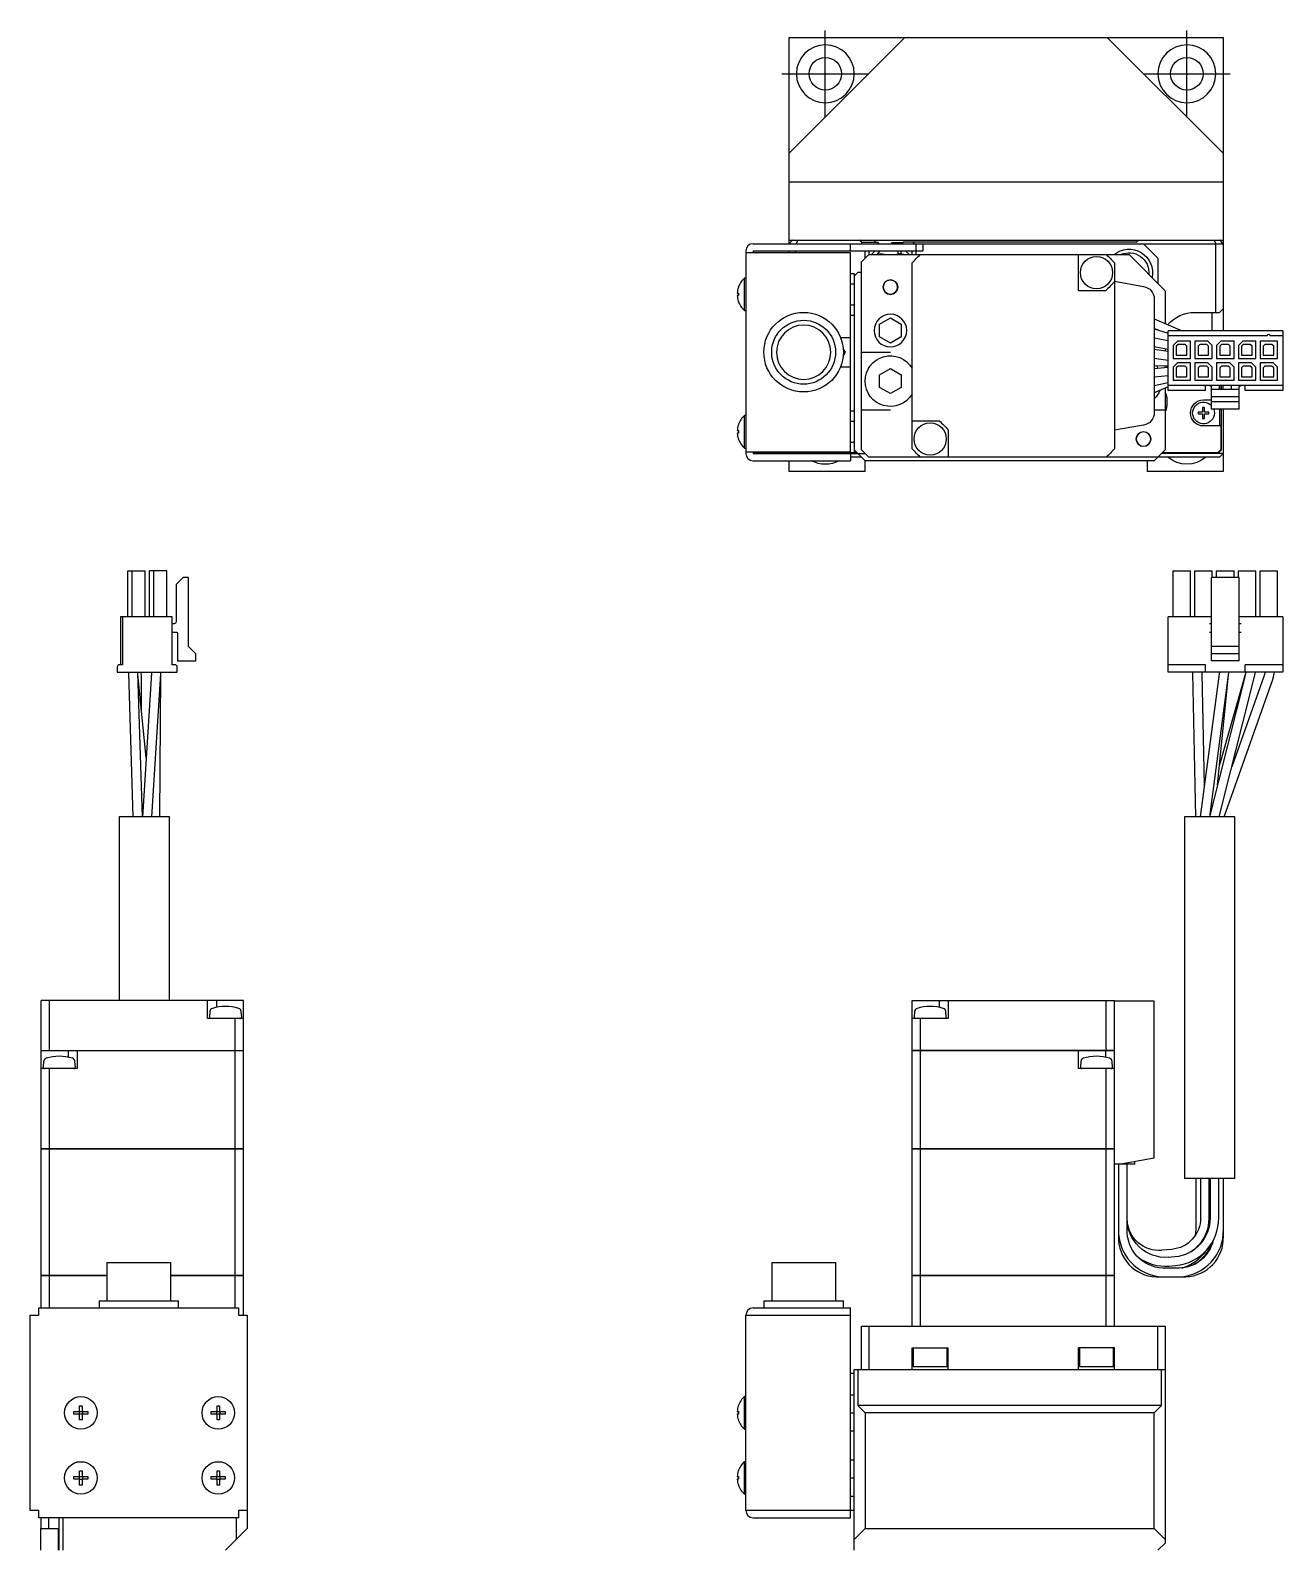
# Model space of a CAD drawing. Extents: x 0 to 469, y -8 to 440.
# Drawn here: x 28.5 to 201.7, y 230.5 to 440.1 of the extents above; entities that cross this region are included whole.
import ezdxf

# ---------------------------------------------------------------- set-up
doc = ezdxf.new("R2010")
doc.units = 0
doc.header["$LTSCALE"] = 0.5
doc.linetypes.add('CENTER', pattern=[50.8, 31.75, -6.35, 6.35, -6.35])
doc.layers.add('MSM_CENTER', color=1, linetype='CENTER')
doc.layers.add('MSM_CONTINUOUS', color=7, linetype='CONTINUOUS')

msp = doc.modelspace()

# ---------------------------------------------------------------- linework, layer by layer
at = {"layer": 'MSM_CENTER'}
for p, q in [((138.45, 428.14), (138.45, 440.14)), ((188.45, 428.14), (188.45, 440.14)), ((132.45, 434.14), (144.45, 434.14)), ((182.45, 434.14), (194.45, 434.14))]:
    msp.add_line(p, q, dxfattribs=at)
at = {"layer": 'MSM_CONTINUOUS'}
for p, q in [((133.45, 423.14), (149.45, 439.14)), ((133.45, 410.64), (133.45, 439.14)), ((133.45, 439.14), (193.45, 439.14)), ((177.45, 439.14), (193.45, 423.14)), ((193.45, 439.14), (193.45, 398.61)), ((193.45, 419.14), (133.45, 419.14)), ((133.45, 411.14), (193.45, 411.14)), ((134.45, 410.64), (134.66, 411.14)), ((143.45, 410.84), (143.15, 411.14)), ((145.15, 411.14), (145.45, 410.84)), ((181.45, 410.84), (181.75, 411.14)), ((192.24, 411.14), (192.45, 410.64)), ((127.45, 409.64), (127.45, 381.64)), ((127.45, 409.44), (141.95, 409.44)), ((128.45, 410.64), (193.45, 410.64)), ((128.45, 409.64), (151.95, 409.64)), ((128.45, 409.64), (128.45, 409.44)), ((133.45, 409.44), (133.45, 409.64)), ((134.45, 409.64), (134.25, 409.44)), ((141.95, 409.64), (141.95, 410.64)), ((141.95, 381.84), (141.95, 409.44)), ((143.45, 410.84), (143.45, 410.64)), ((143.45, 410.84), (145.65, 410.84)), ((144.45, 409.14), (143.45, 408.14)), ((143.95, 408.64), (143.95, 409.64)), ((144.45, 409.64), (144.45, 409.14)), ((144.45, 409.14), (180.45, 409.14)), ((144.85, 409.14), (145.35, 409.64)), ((146.01, 409.64), (145.55, 409.14)), ((145.65, 410.84), (145.85, 410.64)), ((145.95, 409.64), (145.95, 409.57)), ((149.15, 410.74), (147.6, 410.74)), ((147.6, 410.74), (147.6, 410.64)), ((148.54, 409.35), (148.65, 409.24)), ((148.95, 409.24), (148.65, 409.24)), ((148.65, 409.24), (148.65, 409.23)), ((148.95, 409.23), (148.95, 409.64)), ((149.25, 410.84), (149.05, 410.64)), ((181.45, 410.84), (149.25, 410.84)), ((149.55, 409.64), (150.05, 409.14)), ((150.45, 409.14), (150.45, 409.64)), ((150.75, 410.84), (150.55, 410.64)), ((150.75, 410.84), (150.55, 410.64)), ((150.95, 410.64), (150.95, 409.14)), ((151.95, 410.64), (151.95, 409.64)), ((173.45, 404.14), (173.45, 409.14)), ((185.45, 404.14), (180.45, 409.14)), ((184.45, 408.64), (182.45, 410.64)), ((192.45, 401.14), (192.45, 410.64)), ((143.45, 382.14), (143.45, 408.14)), ((150.45, 382.3), (150.45, 407.99)), ((178.45, 407.99), (178.45, 382.3)), ((184.45, 408.64), (184.45, 405.14)), ((126.41, 404.62), (126.42, 404.62)), ((127.27, 401.39), (127.27, 405.89)), ((127.45, 405.89), (127.27, 405.89)), ((141.95, 406.53), (142.45, 406.53)), ((141.95, 405.09), (142.45, 405.09)), ((142.95, 406.64), (142.45, 406.14)), ((142.45, 406.53), (142.45, 381.76)), ((143.45, 406.64), (142.95, 406.64)), ((178.45, 405.44), (182.46, 404.73)), ((126.26, 403.82), (126.42, 403.82)), ((126.42, 403.46), (126.26, 403.46)), ((126.42, 402.67), (126.41, 402.67)), ((126.42, 403.82), (126.42, 403.46)), ((177.2, 404.14), (173.45, 404.14)), ((183.95, 402.96), (183.95, 387.32)), ((185.45, 404.14), (185.45, 399.61)), ((127.27, 401.39), (127.45, 401.39)), ((141.95, 402.2), (142.45, 402.2)), ((141.95, 400.76), (142.45, 400.76)), ((189.55, 401.14), (192.95, 401.14)), ((191.95, 398.61), (191.95, 401.14)), ((193.45, 401.64), (192.95, 401.14)), ((145.95, 399.51), (147.45, 400.37)), ((145.95, 397.78), (145.95, 399.51)), ((147.45, 400.37), (148.95, 399.51)), ((148.95, 399.51), (148.95, 397.78)), ((183.95, 400.25), (187.8, 398.61)), ((183.95, 398.88), (185.85, 398.27)), ((183.97, 398.94), (184.58, 398.67)), ((201.7, 398.61), (185.85, 398.61)), ((185.85, 390.33), (185.85, 398.61)), ((201.7, 398.61), (201.7, 390.33)), ((141.95, 397.64), (140.57, 397.64)), ((147.45, 396.91), (145.95, 397.78)), ((148.95, 397.78), (147.45, 396.91)), ((183.95, 397.62), (185.85, 397.26)), ((185.85, 396.03), (183.95, 396.4)), ((199.62, 397.9), (185.85, 397.9)), ((187.17, 397.17), (186.57, 396.57)), ((186.57, 396.57), (186.57, 394.77)), ((187.24, 396.72), (186.99, 396.47)), ((186.99, 396.47), (186.99, 395.22)), ((188.97, 397.17), (187.17, 397.17)), ((188.21, 396.72), (187.24, 396.72)), ((188.46, 396.47), (188.21, 396.72)), ((188.46, 395.22), (188.46, 396.47)), ((188.97, 394.77), (188.97, 397.17)), ((191.37, 397.17), (189.57, 397.17)), ((189.57, 397.17), (189.57, 394.77)), ((190.24, 396.72), (189.99, 396.47)), ((189.99, 396.47), (189.99, 395.22)), ((191.21, 396.72), (190.24, 396.72)), ((191.46, 396.47), (191.21, 396.72)), ((191.37, 397.17), (191.97, 396.57)), ((191.46, 395.22), (191.46, 396.47)), ((191.97, 394.77), (191.97, 396.57)), ((193.17, 397.17), (192.57, 396.57)), ((192.57, 396.57), (192.57, 394.77)), ((193.24, 396.72), (192.99, 396.47)), ((192.99, 396.47), (192.99, 395.22)), ((194.97, 397.17), (193.17, 397.17)), ((194.21, 396.72), (193.24, 396.72)), ((194.46, 396.47), (194.21, 396.72)), ((194.46, 395.22), (194.46, 396.47)), ((194.97, 394.77), (194.97, 397.17)), ((196.17, 397.17), (195.57, 396.57)), ((195.57, 396.57), (195.57, 394.77)), ((196.24, 396.72), (195.99, 396.47)), ((195.99, 396.47), (195.99, 395.22)), ((197.97, 397.17), (196.17, 397.17)), ((197.21, 396.72), (196.24, 396.72)), ((197.46, 396.47), (197.21, 396.72)), ((197.46, 395.22), (197.46, 396.47)), ((197.97, 394.77), (197.97, 397.17)), ((200.97, 397.17), (198.57, 397.17)), ((198.57, 397.17), (198.57, 394.77)), ((199.24, 396.72), (198.99, 396.47)), ((198.99, 396.47), (198.99, 395.22)), ((200.21, 396.72), (199.24, 396.72)), ((199.62, 397.9), (199.62, 398)), ((199.92, 398), (199.92, 397.9)), ((201.7, 397.9), (199.92, 397.9)), ((200.46, 396.47), (200.21, 396.72)), ((200.46, 395.22), (200.46, 396.47)), ((200.97, 394.77), (200.97, 397.17)), ((141.22, 395.64), (140.93, 396.16)), ((140.93, 395.13), (141.22, 395.64)), ((143.45, 395.64), (147.45, 395.64)), ((185.85, 395.74), (183.95, 396.02)), ((183.95, 394.81), (185.85, 394.53)), ((185.45, 396.11), (185.45, 395.8)), ((186.57, 394.77), (188.97, 394.77)), ((186.57, 393.57), (187.17, 394.17)), ((186.99, 395.22), (188.46, 395.22)), ((188.97, 394.17), (187.17, 394.17)), ((188.97, 391.77), (188.97, 394.17)), ((189.57, 394.77), (191.97, 394.77)), ((191.37, 394.17), (189.57, 394.17)), ((189.57, 394.17), (189.57, 391.77)), ((189.99, 395.22), (191.46, 395.22)), ((191.97, 393.57), (191.37, 394.17)), ((192.57, 394.77), (194.97, 394.77)), ((192.57, 394.17), (192.57, 391.77)), ((194.37, 394.17), (192.57, 394.17)), ((192.99, 395.22), (194.46, 395.22)), ((194.97, 393.57), (194.37, 394.17)), ((195.57, 394.77), (197.97, 394.77)), ((195.57, 394.17), (195.57, 391.77)), ((197.37, 394.17), (195.57, 394.17)), ((195.99, 395.22), (197.46, 395.22)), ((197.97, 393.57), (197.37, 394.17)), ((198.57, 394.77), (200.97, 394.77)), ((198.57, 394.17), (198.57, 391.77)), ((200.37, 394.17), (198.57, 394.17)), ((198.99, 395.22), (200.46, 395.22)), ((200.97, 393.57), (200.37, 394.17)), ((140.57, 393.64), (141.95, 393.64)), ((145.95, 392.51), (147.45, 393.37)), ((145.95, 390.78), (145.95, 392.51)), ((147.45, 393.37), (148.95, 392.51)), ((148.95, 392.51), (148.95, 390.78)), ((185.85, 393.77), (183.95, 393.73)), ((183.95, 393.41), (185.85, 393.57)), ((185.85, 392.37), (183.95, 392.21)), ((185.45, 393.54), (185.45, 393.76)), ((185.68, 393.77), (185.68, 393.56)), ((186.57, 393.57), (186.57, 391.77)), ((187.24, 393.72), (186.99, 393.47)), ((186.99, 393.47), (186.99, 392.22)), ((186.99, 392.22), (188.46, 392.22)), ((188.21, 393.72), (187.24, 393.72)), ((188.46, 393.47), (188.21, 393.72)), ((188.46, 392.22), (188.46, 393.47)), ((190.24, 393.72), (189.99, 393.47)), ((189.99, 393.47), (189.99, 392.22)), ((189.99, 392.22), (191.46, 392.22)), ((191.21, 393.72), (190.24, 393.72)), ((191.46, 393.47), (191.21, 393.72)), ((191.46, 392.22), (191.46, 393.47)), ((191.97, 391.77), (191.97, 393.57)), ((193.24, 393.72), (192.99, 393.47)), ((192.99, 393.47), (192.99, 392.22)), ((192.99, 392.22), (194.46, 392.22)), ((194.21, 393.72), (193.24, 393.72)), ((194.46, 393.47), (194.21, 393.72)), ((194.46, 392.22), (194.46, 393.47)), ((194.97, 391.77), (194.97, 393.57)), ((196.24, 393.72), (195.99, 393.47)), ((195.99, 393.47), (195.99, 392.22)), ((195.99, 392.22), (197.46, 392.22)), ((197.21, 393.72), (196.24, 393.72)), ((197.46, 393.47), (197.21, 393.72)), ((197.46, 392.22), (197.46, 393.47)), ((197.97, 391.77), (197.97, 393.57)), ((199.24, 393.72), (198.99, 393.47)), ((198.99, 393.47), (198.99, 392.22)), ((198.99, 392.22), (200.46, 392.22)), ((200.21, 393.72), (199.24, 393.72)), ((200.46, 393.47), (200.21, 393.72)), ((200.46, 392.22), (200.46, 393.47)), ((200.97, 391.77), (200.97, 393.57)), ((147.45, 389.91), (145.95, 390.78)), ((148.95, 390.78), (147.45, 389.91)), ((185.85, 391.39), (183.95, 390.98)), ((185.85, 390.85), (183.95, 390.04)), ((185.45, 390.68), (185.45, 382.14)), ((201.7, 391.04), (185.85, 391.04)), ((191.04, 390.33), (185.85, 390.33)), ((186.57, 391.77), (188.97, 391.77)), ((189.57, 391.77), (191.97, 391.77)), ((191.04, 390.33), (191.04, 391.04)), ((191.84, 387.76), (191.84, 390.79)), ((195.7, 390.48), (191.84, 390.48)), ((192.57, 391.77), (194.97, 391.77)), ((192.95, 390.48), (192.95, 391.04)), ((193.2, 390.48), (193.2, 391.04)), ((193.25, 390.79), (193.2, 390.79)), ((193.25, 390.48), (193.25, 391.04)), ((193.45, 390.48), (193.45, 391.04)), ((194.6, 390.48), (194.6, 391.04)), ((195.57, 391.77), (197.97, 391.77)), ((195.7, 387.76), (195.7, 390.79)), ((196.5, 390.33), (196.5, 391.04)), ((201.7, 390.33), (196.5, 390.33)), ((198.57, 391.77), (200.97, 391.77)), ((185.68, 389.38), (185.68, 388.21)), ((190.88, 387.99), (190.63, 387.99)), ((190.63, 387.99), (190.63, 387.37)), ((190.75, 389.04), (191.84, 389.04)), ((190.88, 387.37), (190.88, 387.99)), ((195.7, 389.48), (191.84, 389.48)), ((195.7, 388.78), (191.84, 388.78)), ((127.27, 382.39), (127.27, 386.89)), ((127.45, 386.89), (127.27, 386.89)), ((141.95, 387.53), (142.45, 387.53)), ((141.95, 386.09), (142.45, 386.09)), ((147.45, 387.64), (143.45, 387.64)), ((150.45, 386.14), (154.2, 386.14)), ((185.45, 387.64), (183.95, 387.64)), ((190.63, 387.37), (190, 387.37)), ((190, 387.37), (190, 387.12)), ((190, 387.12), (190.63, 387.12)), ((190.63, 387.12), (190.63, 386.49)), ((190.63, 386.49), (190.88, 386.49)), ((191.5, 387.37), (190.88, 387.37)), ((190.88, 386.49), (190.88, 387.12)), ((190.88, 387.12), (191.5, 387.12)), ((191.5, 387.12), (191.5, 387.37)), ((195.7, 387.76), (191.84, 387.76)), ((193, 385.44), (193, 387.76)), ((193.25, 382.14), (193.25, 387.76)), ((193.45, 387.76), (193.45, 379.14)), ((126.26, 384.82), (126.42, 384.82)), ((126.42, 384.46), (126.26, 384.46)), ((126.41, 385.62), (126.42, 385.62)), ((126.42, 383.67), (126.41, 383.67)), ((126.42, 384.82), (126.42, 384.46)), ((155.45, 384.89), (155.45, 381.14)), ((182.46, 385.55), (178.45, 384.84)), ((193.2, 385.44), (190.75, 385.44)), ((193.2, 382.24), (193.2, 385.44)), ((127.27, 382.39), (127.45, 382.39)), ((141.95, 381.84), (127.45, 381.84)), ((128.45, 381.84), (128.45, 381.64)), ((128.45, 381.76), (142.45, 381.76)), ((128.45, 381.64), (143.95, 381.64)), ((133.45, 381.76), (133.45, 381.64)), ((134.15, 381.64), (134.04, 381.76)), ((134.2, 381.74), (134.19, 381.76)), ((142.85, 381.74), (134.2, 381.74)), ((141.95, 383.2), (142.45, 383.2)), ((141.95, 381.64), (141.95, 380.64)), ((142.45, 382.14), (143.95, 380.64)), ((143.45, 382.14), (144.45, 381.14)), ((184.45, 381.14), (185.45, 382.14)), ((193.45, 381.64), (184.95, 381.64)), ((192.7, 381.74), (185.05, 381.74)), ((192.7, 381.74), (193.2, 382.24)), ((192.75, 381.64), (193.25, 382.14)), ((192.95, 381.14), (193.45, 381.64)), ((128.45, 380.64), (141.95, 380.64)), ((133.45, 379.14), (133.45, 380.64)), ((143.45, 381.14), (141.95, 381.14)), ((143.95, 379.14), (143.95, 380.64)), ((183.95, 380.64), (143.95, 380.64)), ((192.95, 381.14), (144.45, 381.14)), ((182.95, 380.64), (182.95, 379.14)), ((183.95, 380.64), (184.45, 381.14)), ((143.95, 379.14), (133.45, 379.14)), ((193.45, 379.14), (182.95, 379.14)), ((41.97, 359.05), (41.97, 365.4)), ((41.97, 365.4), (44.37, 365.4)), ((42.57, 359.05), (42.57, 365.4)), ((44.37, 359.05), (44.37, 365.4)), ((44.97, 359.05), (44.97, 365.4)), ((47.37, 365.4), (44.97, 365.4)), ((45.57, 359.05), (45.57, 365.4)), ((47.37, 359.05), (47.37, 365.4)), ((186.57, 359.05), (186.57, 365.4)), ((186.57, 365.4), (188.97, 365.4)), ((188.97, 359.05), (188.97, 365.4)), ((189.57, 359.05), (189.57, 365.4)), ((189.57, 365.4), (191.97, 365.4)), ((191.97, 364.51), (191.97, 365.4)), ((192.57, 364.51), (192.57, 365.4)), ((192.57, 365.4), (194.97, 365.4)), ((194.97, 364.51), (194.97, 365.4)), ((195.57, 364.51), (195.57, 365.4)), ((195.57, 365.4), (197.97, 365.4)), ((197.97, 359.05), (197.97, 365.4)), ((198.57, 365.4), (200.97, 365.4)), ((198.57, 359.05), (198.57, 365.4)), ((200.97, 359.05), (200.97, 365.4)), ((49.66, 364.51), (48.66, 363.51)), ((48.66, 363.51), (48.66, 358.38)), ((50.36, 364.51), (49.66, 364.51)), ((50.36, 354.97), (50.36, 364.51)), ((191.84, 352.95), (191.84, 364.51)), ((195.7, 364.51), (191.84, 364.51)), ((195.7, 352.95), (195.7, 364.51)), ((48.1, 359.05), (40.99, 359.05)), ((40.99, 359.05), (40.99, 352.42)), ((41.24, 359.05), (41.24, 352.42)), ((48.1, 352.42), (48.1, 359.05)), ((185.85, 351.4), (185.85, 359.05)), ((191.84, 359.05), (185.85, 359.05)), ((201.7, 359.05), (195.7, 359.05)), ((201.7, 359.05), (201.7, 351.4)), ((48.38, 358.1), (48.1, 358.1)), ((48.1, 356.95), (48.7, 356.95)), ((48.85, 356.8), (48.85, 352.95)), ((191.84, 358.1), (191.59, 358.1)), ((191.59, 356.95), (191.84, 356.95)), ((195.95, 358.1), (195.7, 358.1)), ((195.7, 356.95), (195.95, 356.95)), ((51.38, 353.95), (50.36, 354.97)), ((195.7, 354.97), (191.84, 354.97)), ((41.24, 352.42), (40.83, 352.42)), ((48.51, 352.42), (48.1, 352.42)), ((48.85, 352.95), (51.38, 352.95)), ((51.38, 352.95), (51.38, 353.95)), ((191.04, 352.42), (185.85, 352.42)), ((191.04, 351.4), (191.04, 352.42)), ((195.7, 353.95), (191.84, 353.95)), ((195.7, 352.95), (191.84, 352.95)), ((201.7, 352.42), (196.5, 352.42)), ((196.5, 351.4), (196.5, 352.42)), ((40.53, 352.12), (40.53, 351.4)), ((40.53, 351.4), (48.81, 351.4)), ((42.05, 351.4), (42.06, 351.28)), ((42.06, 351.28), (42.7, 331.4)), ((43.35, 351.32), (43.35, 351.4)), ((44, 331.4), (43.35, 351.32)), ((43.38, 351.12), (43.36, 351.4)), ((44.51, 339.55), (43.38, 351.12)), ((43.86, 350.73), (43.85, 351.4)), ((43.89, 345.88), (43.86, 350.73)), ((45.24, 351.27), (44, 331.41)), ((45.24, 351.4), (45.2, 350.62)), ((45.25, 351.4), (45.24, 351.27)), ((45.3, 331.4), (46.54, 351.19)), ((46.4, 331.4), (46.55, 351.06)), ((46.54, 351.19), (46.55, 351.4)), ((46.55, 351.06), (46.55, 351.4)), ((48.81, 351.4), (48.81, 352.12)), ((201.7, 351.4), (185.85, 351.4)), ((189.25, 351.4), (189.25, 351.29)), ((189.25, 351.4), (189.25, 351.22)), ((189.25, 351.29), (189.65, 331.4)), ((192.91, 351.16), (190.3, 331.4)), ((190.55, 351.25), (190.55, 351.4)), ((190.87, 335.7), (190.55, 351.25)), ((191.61, 331.4), (194.2, 350.98)), ((196.52, 350.95), (191.64, 331.61)), ((192.7, 335.81), (194.21, 350.99)), ((192.94, 351.4), (192.91, 351.16)), ((192.92, 331.4), (197.78, 350.64)), ((196.48, 350.9), (192.97, 338.58)), ((193.59, 331.4), (200.32, 350.37)), ((194.2, 350.98), (194.24, 351.4)), ((194.21, 350.99), (194.24, 351.4)), ((199.1, 350.8), (194.67, 338.33)), ((196.59, 351.4), (196.48, 350.9)), ((196.61, 351.4), (196.52, 350.95)), ((197.78, 350.64), (197.92, 351.4)), ((199.26, 351.4), (199.1, 350.79)), ((200.32, 350.37), (200.58, 351.4)), ((200.32, 350.36), (200.58, 351.4)), ((47.77, 331.4), (40.77, 331.4)), ((40.77, 331.4), (40.77, 306)), ((47.77, 306), (47.77, 331.4)), ((195.1, 331.4), (188.1, 331.4)), ((188.1, 331.4), (188.1, 281.4)), ((195.1, 281.4), (195.1, 331.4)), ((30, 299.11), (30, 306)), ((58, 306), (30, 306)), ((31.15, 299.11), (31.15, 306)), ((53, 303.5), (53, 306)), ((53.34, 304.47), (53.27, 303.7)), ((54.25, 306), (54.25, 305.06)), ((57.73, 303.7), (57.66, 304.47)), ((58, 299.11), (58, 306)), ((150.45, 299.11), (150.45, 306)), ((150.45, 306), (178.45, 306)), ((150.79, 304.47), (150.72, 303.7)), ((154.2, 306), (154.2, 305.06)), ((155.18, 303.7), (155.11, 304.47)), ((155.45, 306), (155.45, 303.5)), ((177.3, 299.11), (177.3, 306)), ((178.45, 268), (178.45, 306)), ((183.95, 305.9), (178.45, 305.9)), ((183.95, 284.26), (183.95, 305.9)), ((58, 303.5), (53, 303.5)), ((56.85, 299.11), (56.85, 303.5)), ((155.45, 303.5), (150.45, 303.5)), ((151.61, 299.11), (151.61, 303.5)), ((30, 299.11), (58, 299.11)), ((30, 285.5), (30, 299.1)), ((30, 299.1), (58, 299.1)), ((30.01, 299.1), (30.01, 299.11)), ((31.16, 299.1), (31.16, 299.11)), ((33.75, 299.1), (33.75, 298.17)), ((35, 299.1), (35, 296.6)), ((56.84, 299.1), (56.84, 299.11)), ((56.85, 285.5), (56.85, 299.1)), ((57.99, 299.1), (57.99, 299.11)), ((58, 285.5), (58, 299.1)), ((150.45, 299.11), (178.45, 299.11)), ((150.45, 285.5), (150.45, 299.1)), ((178.45, 299.1), (150.45, 299.1)), ((150.46, 299.1), (150.46, 299.11)), ((151.61, 299.1), (151.61, 299.11)), ((151.61, 285.5), (151.61, 299.1)), ((173.45, 296.6), (173.45, 299.1)), ((177.2, 299.1), (177.2, 298.17)), ((177.3, 299.1), (177.3, 299.11)), ((178.44, 299.1), (178.44, 299.11)), ((35, 296.6), (30, 296.6)), ((30.34, 297.58), (30.27, 296.81)), ((31.15, 285.5), (31.15, 296.6)), ((34.73, 296.81), (34.66, 297.58)), ((178.45, 296.6), (173.45, 296.6)), ((173.79, 297.58), (173.72, 296.81)), ((177.3, 285.5), (177.3, 296.6)), ((178.18, 296.81), (178.11, 297.58)), ((30, 285.5), (58, 285.5)), ((30, 268), (30, 285.49)), ((58, 285.49), (30, 285.49)), ((30.01, 285.5), (30.01, 285.49)), ((31.15, 268), (31.15, 285.49)), ((31.16, 285.5), (31.16, 285.49)), ((56.84, 285.5), (56.84, 285.49)), ((56.85, 268), (56.85, 285.49)), ((57.99, 285.5), (57.99, 285.49)), ((58, 268), (58, 285.49)), ((150.45, 285.5), (178.45, 285.5)), ((150.45, 268), (150.45, 285.49)), ((178.45, 285.49), (150.45, 285.49)), ((150.46, 285.5), (150.46, 285.49)), ((151.61, 285.5), (151.61, 285.49)), ((151.61, 268), (151.61, 285.49)), ((177.3, 285.5), (177.3, 285.49)), ((177.3, 268), (177.3, 285.49)), ((178.44, 285.5), (178.44, 285.49)), ((181.25, 283.4), (178.45, 283.4)), ((179, 283.4), (179, 273.4)), ((179.05, 283.4), (183.95, 284.26)), ((180.2, 274.4), (180.2, 283.4)), ((181.25, 283.4), (181.25, 283.79)), ((195.1, 281.4), (188.1, 281.4)), ((189.7, 281.4), (189.7, 274.4)), ((190.35, 281.4), (190.35, 275.98)), ((191.55, 275.98), (191.55, 281.4)), ((191.65, 281.4), (191.65, 275.95)), ((192.85, 275.95), (192.85, 281.4)), ((193.5, 273.4), (193.5, 281.4)), ((189.7, 274.4), (189.58, 273.48)), ((186.35, 271.59), (184.97, 271.47)), ((186.79, 270.57), (185.87, 270.49)), ((39.07, 269.8), (47.92, 269.8)), ((39.07, 269.8), (39.07, 264.5)), ((47.92, 264.5), (47.92, 269.8)), ((131.03, 269.8), (139.88, 269.8)), ((131.03, 269.8), (131.03, 264.5)), ((139.88, 264.5), (139.88, 269.8)), ((187.38, 269), (185.12, 269)), ((185.96, 269.3), (186.89, 269.37)), ((30, 268), (39.07, 268)), ((30, 263.5), (30, 267.99)), ((39.07, 267.99), (30, 267.99)), ((30.01, 268), (30.01, 267.99)), ((31.15, 263.5), (31.15, 267.99)), ((31.16, 268), (31.16, 267.99)), ((47.92, 268), (58, 268)), ((58, 267.99), (47.92, 267.99)), ((56.84, 268), (56.84, 267.99)), ((56.85, 263.5), (56.85, 267.99)), ((57.99, 268), (57.99, 267.99)), ((58, 262.5), (58, 267.99)), ((150.45, 268), (178.45, 268)), ((150.45, 261), (150.45, 267.99)), ((178.45, 267.99), (150.45, 267.99)), ((150.46, 268), (150.46, 267.99)), ((151.61, 268), (151.61, 267.99)), ((151.61, 261), (151.61, 267.99)), ((177.3, 268), (177.3, 267.99)), ((177.3, 261), (177.3, 267.99)), ((178.44, 268), (178.44, 267.99)), ((178.45, 261), (178.45, 267.99)), ((184.2, 267.8), (188.3, 267.8)), ((38, 264.5), (49, 264.5)), ((38, 264.5), (38, 263.5)), ((49, 263.5), (49, 264.5)), ((129.95, 264.5), (140.95, 264.5)), ((129.95, 264.5), (129.95, 263.5)), ((140.95, 263.5), (140.95, 264.5)), ((28.5, 235.5), (28.5, 262.5)), ((28.5, 262.5), (29.7, 262.5)), ((29.7, 263.5), (57.3, 263.5)), ((29.7, 262.5), (29.7, 263.5)), ((57.3, 263.5), (57.3, 262.5)), ((57.3, 262.5), (58.5, 262.5)), ((58.5, 262.5), (58.5, 233)), ((127.45, 235.5), (127.45, 262.5)), ((127.45, 262.5), (141.95, 262.5)), ((128.45, 263.5), (141.95, 263.5)), ((141.95, 234.5), (141.95, 263.5)), ((143.45, 255), (143.45, 261)), ((143.45, 261), (185.45, 261)), ((144.45, 261), (144.45, 255)), ((184.45, 255), (184.45, 261)), ((185.45, 261), (185.45, 231)), ((150.45, 258), (155.45, 258)), ((150.45, 255), (150.45, 258)), ((150.6, 258), (150.6, 255.4)), ((155.3, 255.4), (155.3, 258)), ((155.45, 255), (155.45, 258)), ((178.45, 258), (173.45, 258)), ((173.45, 255), (173.45, 258)), ((173.6, 258), (173.6, 255.4)), ((178.3, 255.4), (178.3, 258)), ((178.45, 255), (178.45, 258)), ((141.95, 254.5), (142.45, 254.5)), ((142.45, 255), (185.45, 255)), ((142.45, 230), (142.45, 255)), ((142.95, 255), (142.95, 250)), ((150.6, 255.4), (155.3, 255.4)), ((173.6, 255.4), (178.3, 255.4)), ((184.95, 250), (184.95, 255)), ((35.32, 249.97), (35.68, 249.97)), ((35.32, 249.18), (35.32, 249.97)), ((35.68, 249.97), (35.68, 249.18)), ((54.32, 249.97), (54.68, 249.97)), ((54.32, 249.18), (54.32, 249.97)), ((54.68, 249.97), (54.68, 249.18)), ((126.41, 249.97), (126.42, 249.97)), ((127.27, 246.75), (127.27, 251.25)), ((127.45, 251.25), (127.27, 251.25)), ((141.95, 251.5), (142.45, 251.5)), ((142.95, 250), (143.95, 249)), ((184.95, 250), (142.95, 250)), ((183.95, 249), (184.95, 250)), ((34.53, 248.82), (34.53, 249.18)), ((34.53, 249.18), (35.32, 249.18)), ((35.32, 248.82), (34.53, 248.82)), ((35.3, 248.82), (35.3, 249.18)), ((35.32, 249.19), (35.68, 249.19)), ((35.32, 248.02), (35.32, 248.82)), ((35.68, 248.8), (35.32, 248.8)), ((35.68, 248.02), (35.32, 248.02)), ((35.68, 249.18), (36.47, 249.18)), ((35.68, 248.82), (35.68, 248.02)), ((36.47, 248.82), (35.68, 248.82)), ((35.7, 249.18), (35.7, 248.82)), ((36.47, 249.18), (36.47, 248.82)), ((53.53, 249.18), (54.32, 249.18)), ((53.53, 248.82), (53.53, 249.18)), ((54.32, 248.82), (53.53, 248.82)), ((54.3, 248.82), (54.3, 249.18)), ((54.32, 249.19), (54.68, 249.19)), ((54.32, 248.02), (54.32, 248.82)), ((54.68, 248.8), (54.32, 248.8)), ((54.68, 248.02), (54.32, 248.02)), ((54.68, 249.18), (55.47, 249.18)), ((54.68, 248.82), (54.68, 248.02)), ((55.47, 248.82), (54.68, 248.82)), ((54.7, 249.18), (54.7, 248.82)), ((55.47, 249.18), (55.47, 248.82)), ((126.26, 249.18), (126.42, 249.18)), ((126.42, 248.82), (126.26, 248.82)), ((126.42, 248.02), (126.41, 248.02)), ((126.42, 249.18), (126.42, 248.82)), ((141.95, 249), (142.45, 249)), ((143.95, 249), (143.95, 233)), ((183.95, 249), (143.95, 249)), ((183.95, 233), (183.95, 249)), ((127.27, 246.75), (127.45, 246.75)), ((141.95, 246.5), (142.45, 246.5)), ((127.27, 237.75), (127.27, 242.25)), ((127.45, 242.25), (127.27, 242.25)), ((141.95, 242.5), (142.45, 242.5)), ((34.53, 240.18), (35.32, 240.18)), ((34.53, 239.82), (34.53, 240.18)), ((35.32, 239.82), (34.53, 239.82)), ((35.3, 239.82), (35.3, 240.18)), ((35.32, 240.97), (35.68, 240.97)), ((35.32, 240.18), (35.32, 240.97)), ((35.32, 240.19), (35.68, 240.19)), ((35.32, 239.02), (35.32, 239.82)), ((35.68, 239.8), (35.32, 239.8)), ((35.68, 239.02), (35.32, 239.02)), ((35.68, 240.97), (35.68, 240.18)), ((35.68, 240.18), (36.47, 240.18)), ((35.68, 239.82), (35.68, 239.02)), ((36.47, 239.82), (35.68, 239.82)), ((35.7, 240.18), (35.7, 239.82)), ((36.47, 240.18), (36.47, 239.82)), ((53.53, 239.82), (53.53, 240.18)), ((53.53, 240.18), (54.32, 240.18)), ((54.32, 239.82), (53.53, 239.82)), ((54.3, 239.82), (54.3, 240.18)), ((54.32, 240.97), (54.68, 240.97)), ((54.32, 240.18), (54.32, 240.97)), ((54.32, 240.19), (54.68, 240.19)), ((54.32, 239.02), (54.32, 239.82)), ((54.68, 239.8), (54.32, 239.8)), ((54.68, 239.02), (54.32, 239.02)), ((54.68, 240.97), (54.68, 240.18)), ((54.68, 240.18), (55.47, 240.18)), ((54.68, 239.82), (54.68, 239.02)), ((55.47, 239.82), (54.68, 239.82)), ((54.7, 240.18), (54.7, 239.82)), ((55.47, 240.18), (55.47, 239.82)), ((126.26, 240.18), (126.42, 240.18)), ((126.42, 239.82), (126.26, 239.82)), ((126.41, 240.97), (126.42, 240.97)), ((126.42, 239.02), (126.41, 239.02)), ((126.42, 240.18), (126.42, 239.82)), ((141.95, 240), (142.45, 240)), ((127.27, 237.75), (127.45, 237.75)), ((141.95, 237.5), (142.45, 237.5)), ((29.7, 235.5), (28.5, 235.5)), ((29.7, 234.5), (29.7, 235.5)), ((58.5, 235.5), (57.3, 235.5)), ((57.3, 235.5), (57.3, 234.5)), ((142.45, 235.5), (127.45, 235.5)), ((57.3, 234.5), (29.7, 234.5)), ((29.9, 233), (32.4, 233)), ((29.9, 233), (29.9, 230)), ((30, 233), (30, 234.5)), ((31, 234.5), (31, 233)), ((32.4, 230), (32.4, 233)), ((32.5, 230), (32.5, 234.5)), ((33, 234.5), (33, 230)), ((55.5, 230), (58.5, 233)), ((57, 231.5), (57, 234.5)), ((128.45, 234.5), (141.95, 234.5)), ((142.45, 231.5), (143.95, 233)), ((143.95, 233), (183.95, 233)), ((183.95, 233), (185.45, 231.5)), ((184.45, 230), (185.45, 231))]:
    msp.add_line(p, q, dxfattribs=at)
at = {"layer": 'MSM_CONTINUOUS', "extrusion": (0, 0, -1)}
for centre, radius in [((-138.45, 434.14), 4), ((-188.45, 434.14), 4), ((-147.45, 404.64), 1), ((-147.45, 398.64), 2.25), ((-135.45, 395.64), 3.75), ((-182.45, 383.64), 1)]:
    msp.add_circle(centre, radius, dxfattribs=at)
at = {"layer": 'MSM_CONTINUOUS'}
for centre, radius in [((138.45, 434.14), 2.25), ((188.45, 434.14), 2.25), ((175.95, 406.64), 2.23), ((147.45, 404.64), 1.01), ((135.45, 395.64), 5.5), ((135.45, 395.64), 4.42), ((152.95, 383.64), 2.23), ((182.45, 383.64), 1.02), ((35.5, 249), 2.25), ((54.5, 249), 2.25), ((35.5, 240), 2.25), ((54.5, 240), 2.25)]:
    msp.add_circle(centre, radius, dxfattribs=at)
for centre, radius, start, end in [((134.95, 409.64), 1.8, 123.5573, 146.251), ((191.95, 409.64), 1.8, 33.5573, 56.4427), ((128.45, 409.64), 1, 90, 180), ((146.1, 407.99), 1.25, 66.9261, 113.0739), ((148.8, 407.99), 1.25, 66.9261, 113.0739), ((147.3, 409.19), 1.25, 1.132, 21.1002), ((129.25, 403.64), 2.99, 161.0315, 176.554), ((129.25, 403.64), 3, 131.4096, 160.9979), ((129.25, 403.64), 2.99, 183.446, 198.9685), ((129.25, 403.64), 3, 199.0021, 228.5904), ((184.38, 389.38), 1.3, 0, 34.5882), ((183.88, 388.21), 1.8, 330.7307, 0), ((129.25, 384.64), 3, 131.4096, 160.9979), ((129.25, 384.64), 2.99, 161.0315, 176.554), ((129.25, 384.64), 2.99, 183.446, 198.9685), ((129.25, 384.64), 3, 199.0021, 228.5904), ((128.45, 381.64), 1, 180, 270), ((40.83, 352.12), 0.3, 90, 180), ((48.51, 352.12), 0.3, 360, 90), ((53.83, 304.43), 0.5, 107.6292, 175), ((55.5, 299.19), 6, 72.3708, 107.6292), ((57.17, 304.43), 0.5, 5, 72.3708), ((151.29, 304.43), 0.5, 107.6292, 175), ((152.95, 299.19), 6, 72.3708, 107.6292), ((154.62, 304.43), 0.5, 5, 72.3708), ((53.47, 303.69), 0.2, 175, 251.8051), ((57.53, 303.69), 0.2, 288.1949, 5), ((150.92, 303.69), 0.2, 175, 251.8051), ((154.98, 303.69), 0.2, 288.1949, 5), ((30.83, 297.54), 0.5, 107.6292, 175), ((32.5, 292.3), 6, 72.3708, 107.6292), ((34.17, 297.54), 0.5, 5, 72.3708), ((174.29, 297.54), 0.5, 107.6292, 175), ((175.95, 292.3), 6, 72.3708, 107.6292), ((177.62, 297.54), 0.5, 5, 72.3708), ((30.47, 296.8), 0.2, 175, 270), ((34.53, 296.8), 0.2, 270, 5), ((173.92, 296.8), 0.2, 175, 270), ((177.98, 296.8), 0.2, 270, 5), ((186.31, 275.89), 6.55, 275.0912, 0.5346), ((185.95, 275.97), 5.6, 302.8272, 0.0336), ((185.36, 274.16), 6.37, 177.872, 267.8279), ((184.4, 273.2), 5.41, 177.9067, 267.8727), ((187.13, 274.17), 6.37, 272.2327, 2.0674), ((188.09, 273.21), 5.41, 272.1863, 2.0343), ((185.47, 275.64), 6.36, 234.1775, 274.4664), ((186.1, 274.9), 6.1, 285.5919, 326.6213), ((186.65, 274.27), 5.53, 301.9172, 340.7383), ((128.45, 262.5), 1, 90, 180), ((129.25, 249), 2.99, 161.0315, 176.554), ((129.25, 249), 3, 131.4096, 160.9979), ((129.25, 249), 2.99, 183.446, 198.9685), ((129.25, 249), 3, 199.0021, 228.5904), ((129.25, 240), 3, 131.4096, 160.9979), ((129.25, 240), 2.99, 161.0315, 176.554), ((129.25, 240), 2.99, 183.446, 198.9685), ((129.25, 240), 3, 199.0021, 228.5904), ((128.45, 235.5), 1, 180, 270)]:
    msp.add_arc(centre, radius, start, end, dxfattribs=at)
at = {"layer": 'MSM_CONTINUOUS', "extrusion": (0, 0, -1)}
for centre, radius, start, end in [((-164.45, 395.14), 19, 42.5364, 47.4636), ((-164.45, 395.14), 19, 132.5364, 137.4626), ((-180.45, 406.64), 3.25, 50.2849, 192.0485), ((-180.45, 406.64), 2.75, 65.38, 184.9973), ((-164.41, 418.19), 19, 222.3336, 227.6664), ((-182.15, 402.96), 1.8, 100, 180), ((-189.55, 396.14), 5, 41.5305, 90), ((-199.77, 398), 0.15, 0, 180), ((-147.45, 391.64), 3.5, 211.0027, 148.9973), ((-181.45, 391.64), 3.5, 143.1957, 148.8768), ((-181.45, 391.64), 3.5, 201.4969, 224.4153), ((-191.59, 390.79), 0.25, 90, 180), ((-195.95, 390.79), 0.25, 0, 90), ((-190.75, 387.24), 1.8, 270, 90), ((-190.75, 387.24), 1.5, 159.7843, 136.6077), ((-141.41, 372.1), 19, 132.3336, 137.6664), ((-182.15, 387.32), 1.8, 180, 260), ((-164.45, 395.14), 19, 312.5374, 317.4636), ((-164.45, 395.14), 19, 222.5374, 227.4626), ((-138.45, 384.14), 4, 241.045, 298.955), ((-188.45, 384.14), 4, 228.5904, 311.4096), ((-48.38, 358.38), 0.28, 180, 270), ((-48.7, 356.8), 0.15, 90, 180), ((-185.52, 275.81), 5.32, 266.2861, 0.7806), ((-184.59, 275.84), 4.39, 265.0758, 357.8151), ((-185.96, 275.97), 4.39, 179.8996, 264.8574), ((-186.3, 275.89), 5.35, 179.358, 264.7678), ((-185.38, 274.18), 5.19, 272.8524, 2.4462), ((-187.22, 274), 5, 193.1416, 268.2339)]:
    msp.add_arc(centre, radius, start, end, dxfattribs=at)

doc.saveas('drawing.dxf')
